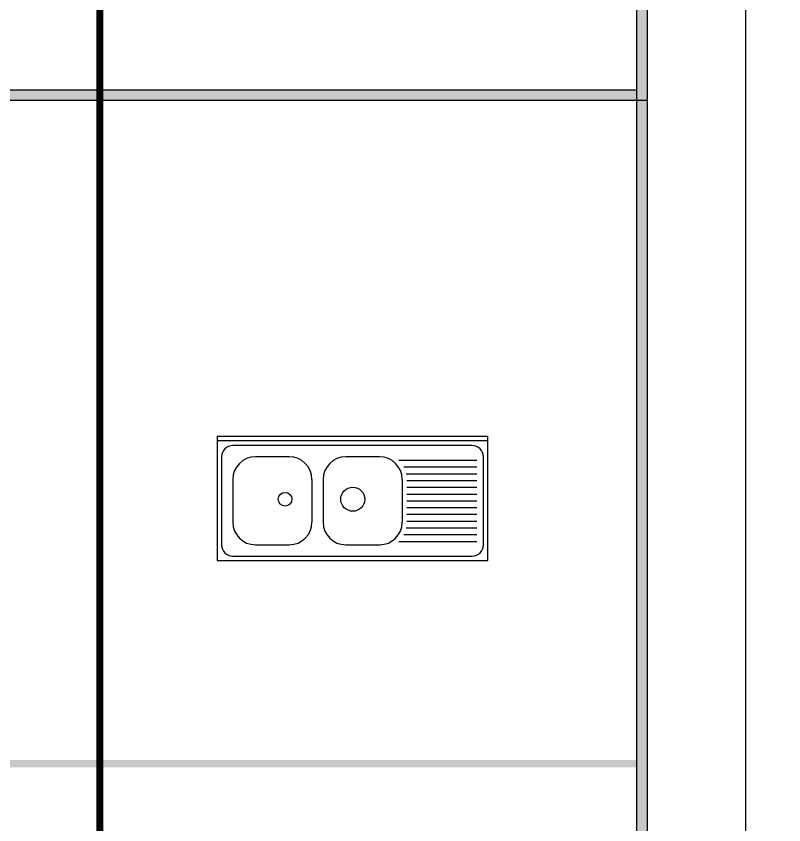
# Model space of a CAD drawing. Extents: x 0 to 79700, y -68 to 28499.
# Drawn here: x 16754 to 20154, y 21289 to 24872 of the extents above; entities that cross this region are included whole.
import ezdxf

# ---------------------------------------------------------------- set-up
doc = ezdxf.new("R2010")
doc.units = 0
doc.header["$LTSCALE"] = 50
doc.header["$MEASUREMENT"] = 0
for name, color, linetype in [('FU', 4, 'CONTINUOUS'), ('FUR', 4, 'CONTINUOUS'), ('SHT', 7, 'CONTINUOUS'), ('TEXT1', 3, 'CONTINUOUS')]:
    doc.layers.add(name, color=color, linetype=linetype)

# ---------------------------------------------------------------- blocks, each defined once
blk = doc.blocks.new('SINK4')
at = {"layer": 'FUR'}
for p, q in [((1200, 0), (0, 0)), ((0, 0), (0, -550)), ((1200, -20), (0, -20)), ((1200, -550), (1200, 0)), ((1130, -40), (70, -40)), ((20, -90), (20, -480)), ((320, -90), (170, -90)), ((720, -90), (570, -90)), ((804.7, -105), (1150, -105)), ((1180, -480), (1180, -90)), ((826.7, -135), (1150, -135)), ((837.4, -165), (1150, -165)), ((70, -190), (70, -380)), ((420, -190), (420, -380)), ((470, -190), (470, -380)), ((820, -190), (820, -380)), ((840, -195), (1150, -195)), ((840, -225), (1150, -225)), ((840, -255), (1150, -255)), ((840, -285), (1150, -285)), ((840, -315), (1150, -315)), ((840, -345), (1150, -345)), ((840, -375), (1150, -375)), ((837.4, -405), (1150, -405)), ((804.7, -465), (1150, -465)), ((826.7, -435), (1150, -435)), ((170, -480), (320, -480)), ((570, -480), (720, -480)), ((70, -530), (1130, -530)), ((0, -550), (1200, -550))]:
    blk.add_line(p, q, dxfattribs=at)
for centre, radius in [((301.2, -278.3), 30.3), ((601.1, -278.3), 53.2)]:
    blk.add_circle(centre, radius, dxfattribs=at)
for centre, radius, start, end in [((70, -90), 50, 90, 180), ((1130, -90), 50, 360, 90), ((170, -190), 100, 90, 180), ((320, -190), 100, 0, 90), ((570, -190), 100, 90, 180), ((720, -190), 100, 0, 90), ((170, -380), 100, 180, 270), ((320, -380), 100, 270, 0), ((570, -380), 100, 180, 270), ((720, -380), 100, 270, 0), ((70, -480), 50, 180, 270), ((1130, -480), 50, 270, 360)]:
    blk.add_arc(centre, radius, start, end, dxfattribs=at)

msp = doc.modelspace()

# ---------------------------------------------------------------- linework, layer by layer
at = {"layer": 'FU'}
msp.add_lwpolyline([(19986, 28499.08086), (41869.50283, 28499.08086), (41869.50283, 14211.93459), (19986, 14211.93459)], close=True, dxfattribs=at)
at = {"layer": 'SHT'}
for p, q in [((19548.16156, 28134.07541), (19548.16156, 14614.99384)), ((19548.16156, 28134.07541), (19548.16156, 14614.99384)), ((19501.80082, 28087.71467), (19501.80082, 14661.35458)), ((19501.80082, 28087.71467), (19501.80082, 14661.35458)), ((19501.80082, 24544.924), (484.28124, 24544.924)), ((19501.80082, 24544.924), (484.28124, 24544.924)), ((19548.16156, 24498.56326), (437.9205, 24498.56326)), ((19548.16156, 24498.56326), (437.9205, 24498.56326))]:
    msp.add_line(p, q, dxfattribs=at)
msp.add_lwpolyline([(0, 14249.54043), (19986, 14249.54043), (19986, 28499.08086), (0, 28499.08086)], close=True, dxfattribs=at)
for points in [[(19548.16156, 14614.99384), (19501.80082, 14614.99384), (19548.16156, 28087.71467), (19501.80082, 28087.71467)], [(437.9205, 24498.56326), (19501.80082, 24498.56326), (437.9205, 24544.924), (19501.80082, 24544.924)], [(461.88159, 21575.81752), (19501.80082, 21575.81752), (461.88159, 21543.87497), (19501.80082, 21543.87497)]]:
    msp.add_solid(points, dxfattribs=at)
at = {"layer": 'TEXT1'}
msp.add_line((17124.61087, 28087.71467), (17124.61087, 14661.35458), dxfattribs=at)
at = {"layer": 'TEXT1', "const_width": 30}
msp.add_lwpolyline([(17124.61087, 14661.35458), (17124.61087, 28087.71467)], dxfattribs=at)

# ---------------------------------------------------------------- block references
at = {"layer": 'TEXT1'}
msp.add_blockref('SINK4', (17643.47784, 23009.90033), dxfattribs=at)

doc.saveas('drawing.dxf')
